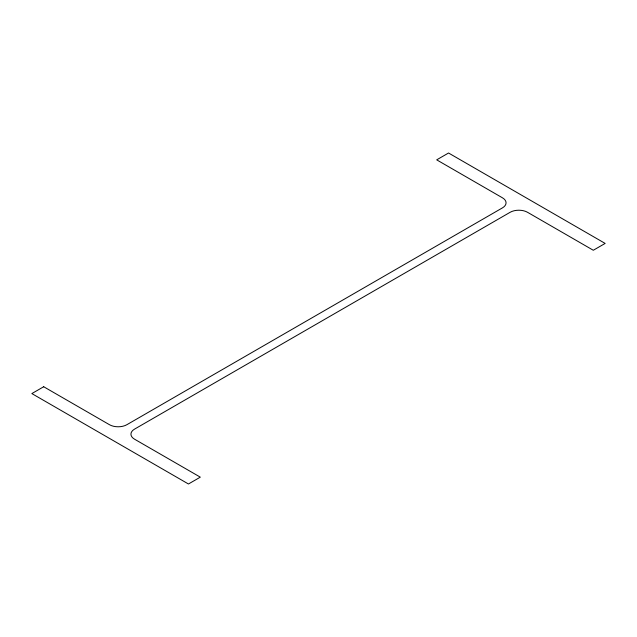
<?xml version="1.0" encoding="UTF-8"?>
<svg xmlns="http://www.w3.org/2000/svg" width="637" height="637" viewBox="0 0 637 637"><rect width="100%" height="100%" fill="white"/><g stroke="black" fill="none" stroke-linecap="round" stroke-linejoin="round"><path stroke-width="0.96" d="M43.698 386.739L31.85 393.578L188.456 483.993L200.305 477.153L134.542 439.188A12.318 7.111 0 0 1 134.542 429.131L510.126 212.296A12.318 7.111 0 0 1 527.54 212.296L593.302 250.261L605.15 243.422L448.544 153.007L436.695 159.847L502.458 197.812A12.318 7.111 0 0 1 502.458 207.869L126.874 424.704A12.318 7.111 0 0 1 109.46 424.704L43.698 386.739"/></g></svg>
